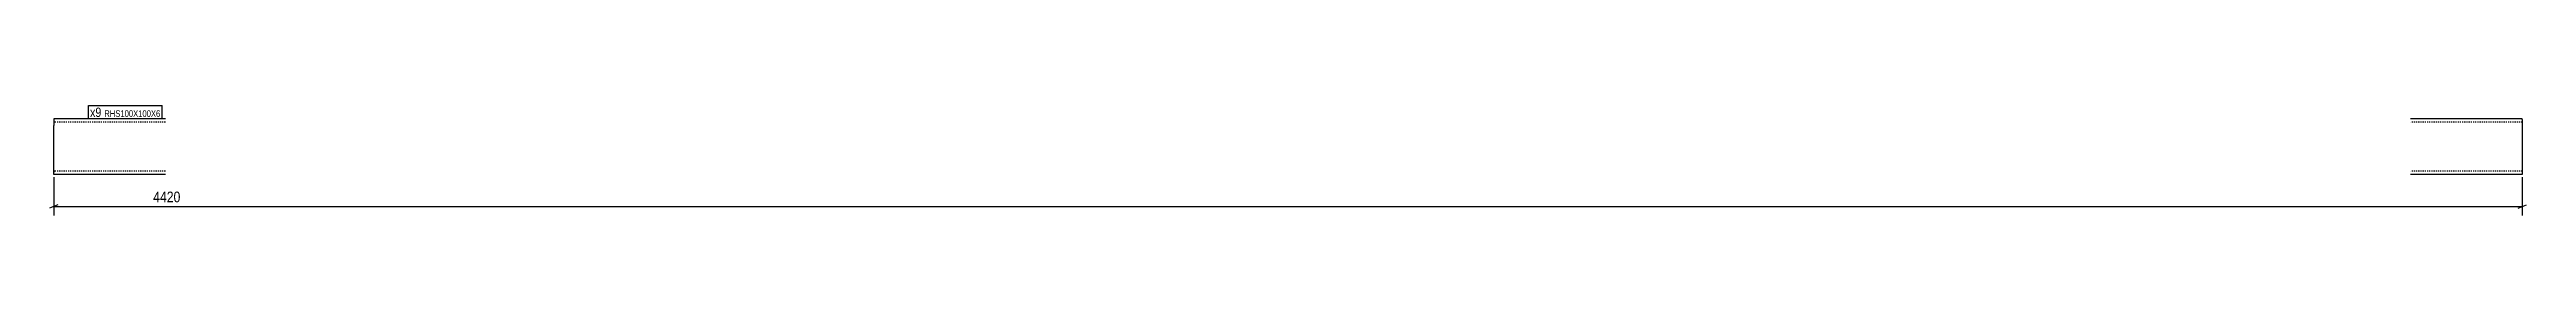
# Model space of a CAD drawing. Header units: millimetres. Extents: x 15 to 4450, y 15 to 213.
import ezdxf

# ---------------------------------------------------------------- set-up
doc = ezdxf.new("R2010")
doc.units = ezdxf.units.MM
doc.linetypes.add('DXK_LINE_DOT2', pattern=[3.9198, 1.9599, -1.9599])
for name, color, linetype in [('MÅLSÆTNING', 7, 'Continuous'), ('STÅL', 7, 'Continuous'), ('TEKST', 7, 'Continuous')]:
    doc.layers.add(name, color=color, linetype=linetype)
doc.styles.add('Arial Narrow', font='ARIALN.TTF', dxfattribs={"height": 0.2})

msp = doc.modelspace()

# ---------------------------------------------------------------- linework, layer by layer
at = {"layer": 'MÅLSÆTNING', "color": 7, "linetype": 'Continuous'}
for p, q in [((22.5, 83.6), (22.5, 15)), ((4442.5, 83.6), (4442.5, 15)), ((30, 34), (15, 28)), ((22.5, 31), (4442.5, 31)), ((4435, 28), (4450, 34))]:
    msp.add_line(p, q, dxfattribs=at)
at = {"layer": 'STÅL', "color": 2, "linetype": 'Continuous'}
for p, q in [((22.5, 188.6), (22.5, 176.6)), ((222.5, 188.6), (22.5, 188.6)), ((4442.5, 188.6), (4242.5, 188.6)), ((4442.5, 187.7), (4442.5, 188.6)), ((4442.5, 187.7), (4442.5, 176.6)), ((22.5, 96), (22.5, 176.6)), ((4442.5, 176.6), (4442.5, 100.6)), ((22.5, 89.5), (22.5, 96)), ((22.5, 88.6), (22.5, 89.5)), ((4442.5, 100.6), (4442.5, 88.6)), ((222.5, 88.6), (22.5, 88.6)), ((4442.5, 88.6), (4242.5, 88.6))]:
    msp.add_line(p, q, dxfattribs=at)
at = {"layer": 'STÅL', "color": 7, "linetype": 'DXK_LINE_DOT2'}
for p, q in [((222.5, 182.6), (22.5, 182.6)), ((4442.5, 182.6), (4242.5, 182.6)), ((4442.5, 185.1), (4442.5, 176.6)), ((22.5, 96), (22.5, 95.1)), ((22.5, 94.6), (22.5, 95.1)), ((222.5, 94.6), (22.5, 94.6)), ((22.5, 94.6), (22.5, 92.1)), ((4442.5, 94.6), (4242.5, 94.6)), ((4442.5, 95.1), (4442.5, 96)), ((4442.5, 94.6), (4442.5, 95.1)), ((22.5, 88.6), (22.5, 88.6))]:
    msp.add_line(p, q, dxfattribs=at)

# ---------------------------------------------------------------- next in the draw order: wipeouts: each hides what was drawn before it
at = {"color": 0}
for points, layer in [([(4268.4, 34.8), (4268.4, 62.8), (196.6, 62.8), (196.6, 34.8)], 'MÅLSÆTNING'), ([(107.8, 192.1), (107.8, 209.6), (87.5, 209.6), (87.5, 192.1)], 'TEKST')]:
    msp.add_wipeout(points, dxfattribs=at).dxf.layer = layer

# ---------------------------------------------------------------- next in the draw order: texts
at = {"layer": 'MÅLSÆTNING', "color": 3, "style": 'Arial Narrow'}
msp.add_text('4420', height=19.09, dxfattribs=at).set_placement((200.6, 38.8))

# ---------------------------------------------------------------- next in the draw order: wipeouts: each hides what was drawn before it
at = {"color": 0}
msp.add_wipeout([(107.8, 192.1), (107.8, 209.6), (87.5, 209.6), (87.5, 192.1)], dxfattribs=at).dxf.layer = 'TEKST'

# ---------------------------------------------------------------- next in the draw order: linework, layer by layer
at = {"layer": 'TEKST', "color": 7, "linetype": 'Continuous'}
msp.add_line((84.5, 189.1), (84.5, 212.6), dxfattribs=at)

# ---------------------------------------------------------------- next in the draw order: wipeouts: each hides what was drawn before it
at = {"color": 0}
msp.add_wipeout([(213.5, 192.1), (213.5, 204.6), (113, 204.6), (113, 192.1)], dxfattribs=at).dxf.layer = 'TEKST'

# ---------------------------------------------------------------- next in the draw order: wipeouts: each hides what was drawn before it
msp.add_wipeout([(213.5, 192.1), (213.5, 204.6), (113, 204.6), (113, 192.1)], dxfattribs=at).dxf.layer = 'TEKST'

# ---------------------------------------------------------------- next in the draw order: linework, layer by layer
at = {"layer": 'TEKST', "color": 7, "linetype": 'Continuous'}
for p, q in [((84.5, 212.6), (216.5, 212.6)), ((84.5, 189.1), (216.5, 189.1)), ((216.5, 189.1), (216.5, 212.6))]:
    msp.add_line(p, q, dxfattribs=at)

# ---------------------------------------------------------------- next in the draw order: texts
at = {"layer": 'TEKST', "color": 3, "style": 'Arial Narrow'}
for s, height, p in [('x9', 16.7, (87.5, 192.1)), ('RHS100X100X6', 11.93, (113, 192.1))]:
    msp.add_text(s, height=height, dxfattribs=at).set_placement(p)

doc.saveas('drawing.dxf')
